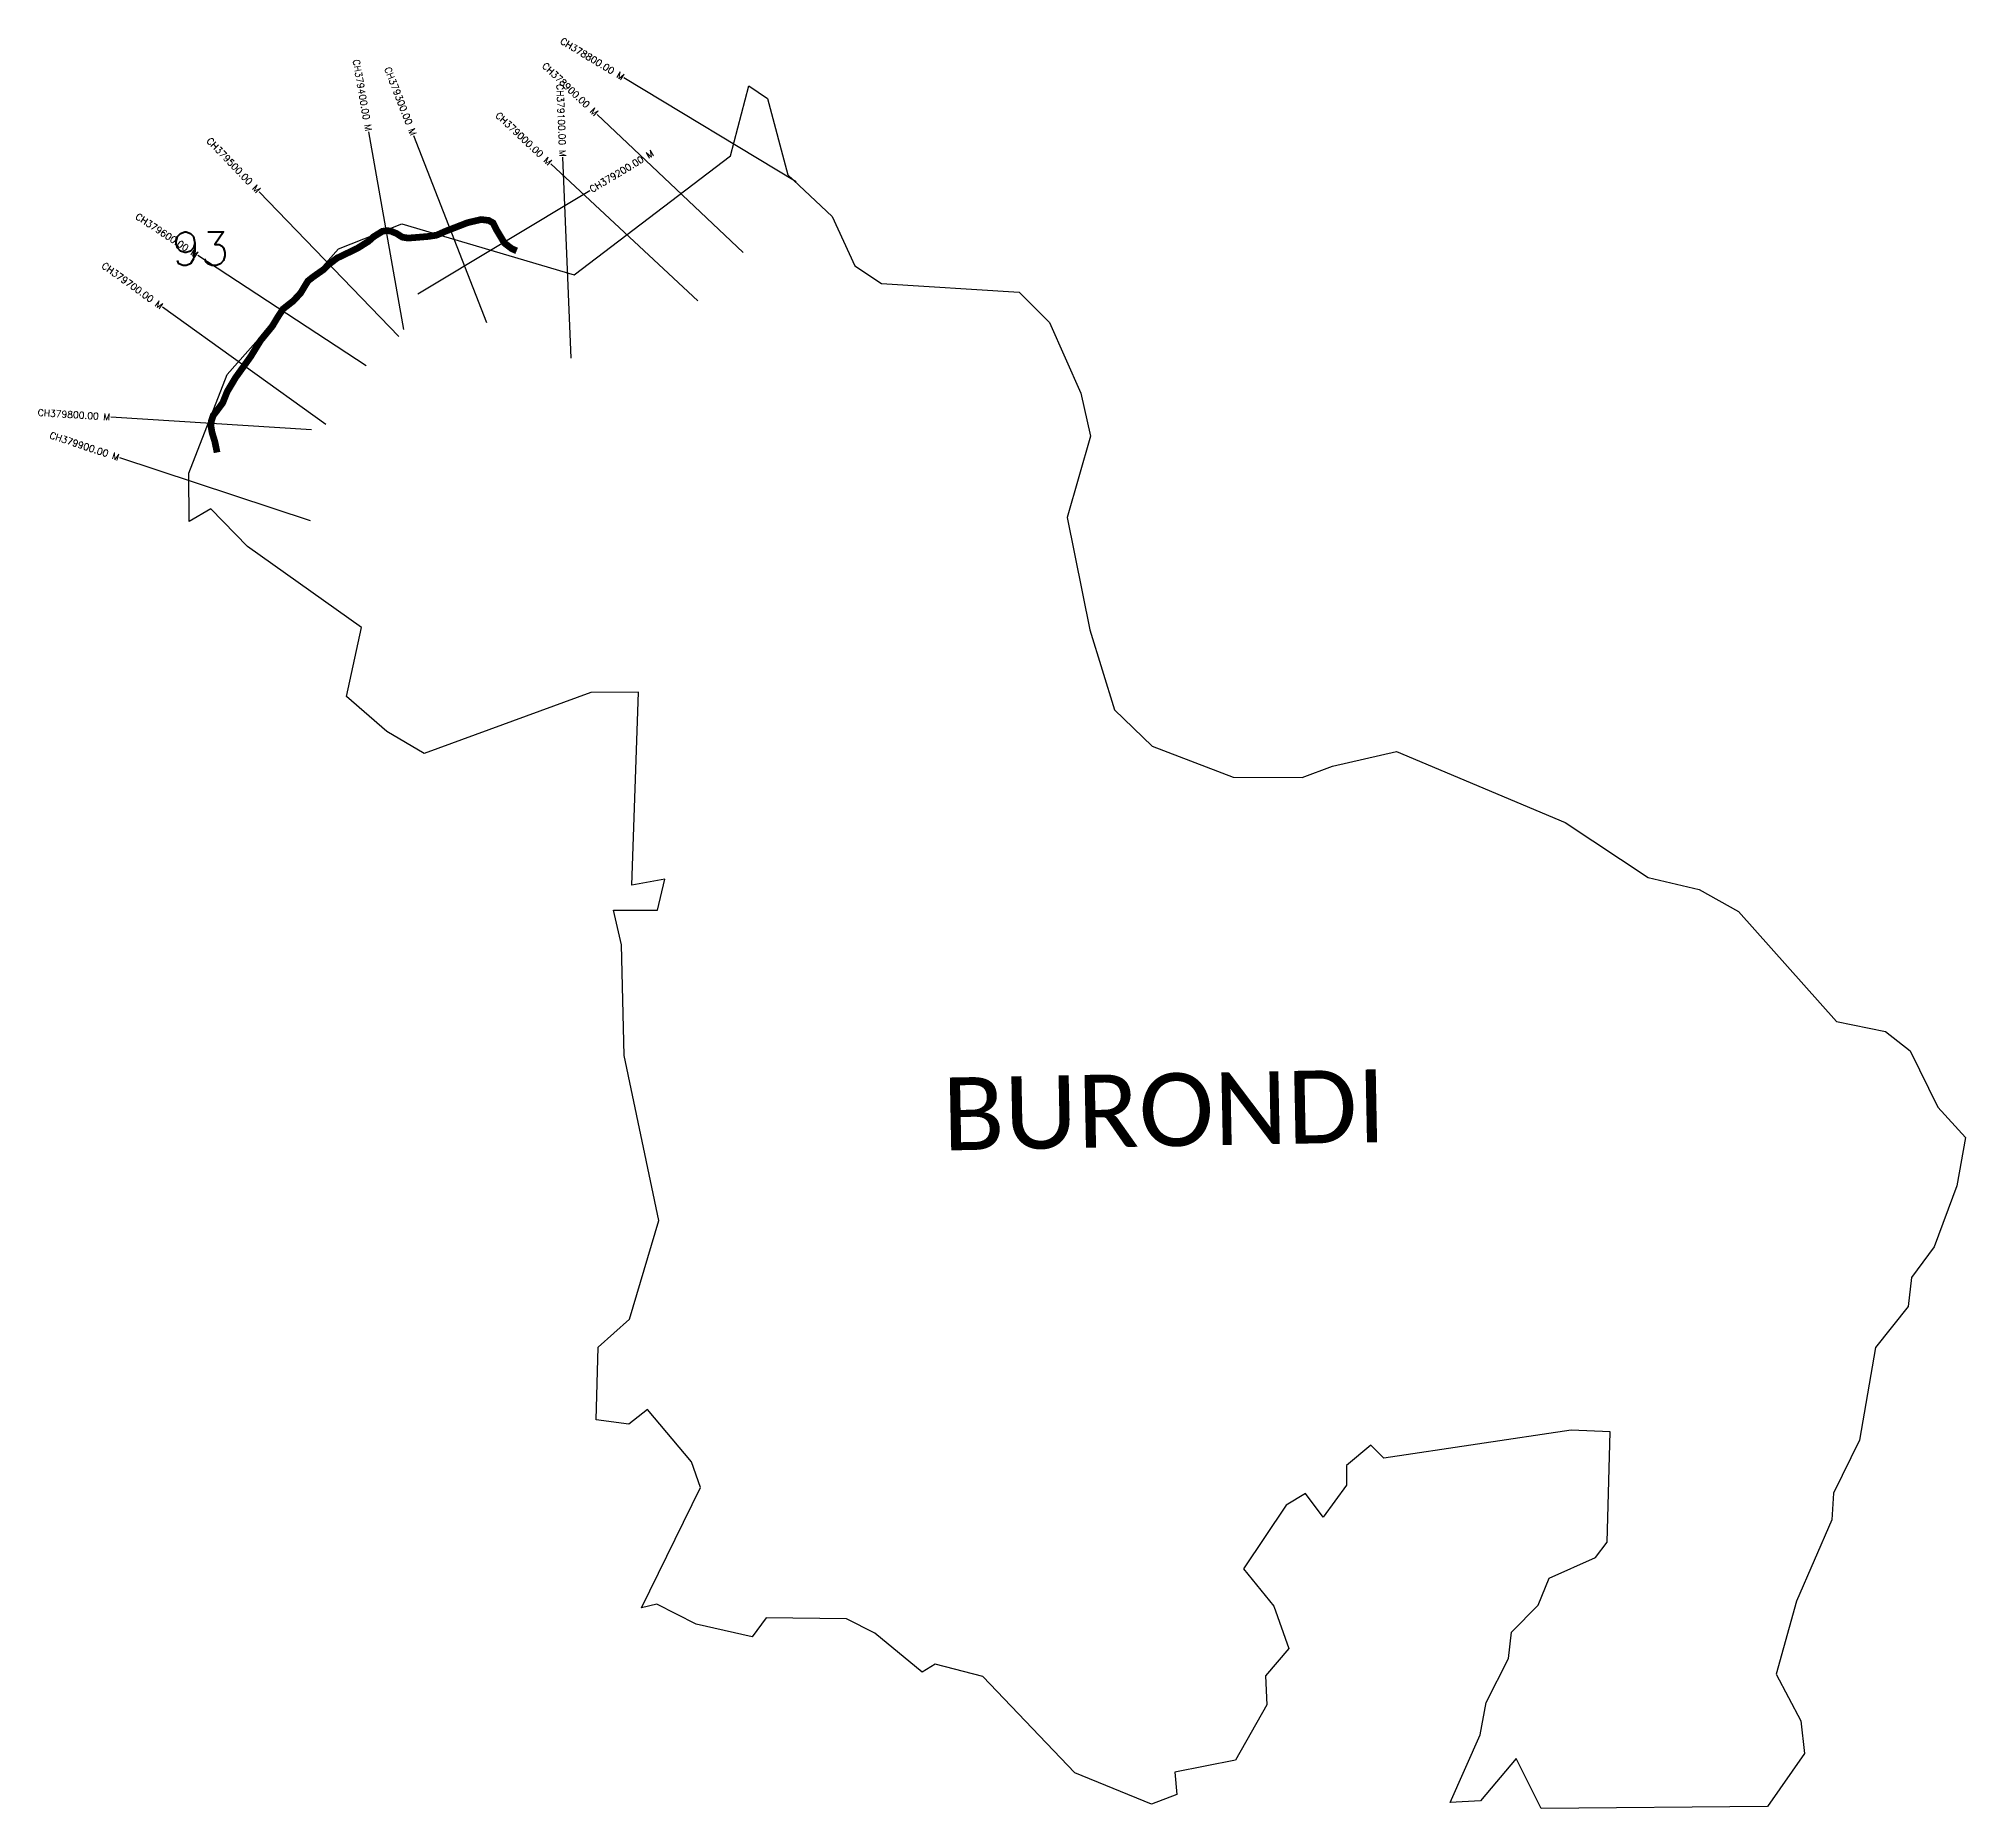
# Model space of a CAD drawing. Header units: metres. Extents: x 301175 to 304052, y 1956301 to 1958943.
import ezdxf
from ezdxf.enums import TextEntityAlignment as Align

# ---------------------------------------------------------------- set-up
doc = ezdxf.new("R2010")
doc.units = ezdxf.units.M
doc.header["$MEASUREMENT"] = 0
for name, color, linetype in [('CS', 134, 'Continuous'), ('CSMark', 6, 'Continuous'), ('UNPROTECTED', 10, 'Continuous'), ('VILLAGE NAME', 250, 'Continuous')]:
    doc.layers.add(name, color=color, linetype=linetype)
doc.styles.get("Standard").update_dxf_attribs({"font": 'simplex.shx'})

msp = doc.modelspace()

# ---------------------------------------------------------------- linework, layer by layer
at = {"color": 6, "flags": 128}
for points in [[(302684.2, 1958519.6), (302731.2, 1958414.1), (302745.5, 1958349.7), (302710.6, 1958228.6), (302744.6, 1958060.7), (302781.3, 1957941.5), (302837.7, 1957886.8), (302958.6, 1957841), (303061.3, 1957840.5), (303106.6, 1957857.2), (303202.3, 1957879.3), (303453.8, 1957773), (303577.7, 1957691.1), (303654, 1957673), (303712.7, 1957640.2), (303859.1, 1957476.1), (303932.2, 1957461.1), (303968.9, 1957432.2), (304010.3, 1957348.1), (304051.5, 1957303), (304038.7, 1957230.8), (304004.7, 1957139.8), (303970.8, 1957094.1), (303966.1, 1957050.7), (303917.3, 1956989.7), (303893.3, 1956850.9), (303854.3, 1956772.2), (303851.9, 1956732.1), (303799.5, 1956610.9), (303768.8, 1956502.1), (303806, 1956432), (303811.2, 1956383.4), (303756, 1956304.4), (303418, 1956301.4), (303380.6, 1956376.1), (303327.7, 1956312.6), (303282.5, 1956310.2), (303327.2, 1956411.4), (303336, 1956459.6), (303369.2, 1956525.5), (303373.7, 1956564.5), (303413.5, 1956604.9), (303430.2, 1956645.3), (303499.5, 1956675.8), (303516.9, 1956698.8), (303521.4, 1956863.7), (303463.1, 1956866.2), (303183.5, 1956824.2), (303163.7, 1956843.8), (303127.6, 1956813.2), (303127.7, 1956784), (303092.7, 1956736.4), (303066.4, 1956771.4), (303037.3, 1956754.2), (302973.6, 1956659.3), (303018.9, 1956603.5), (303041.4, 1956540.2), (303006.5, 1956499.4), (303008.6, 1956456.1), (302961.9, 1956373.3), (302871.1, 1956355.8), (302874.2, 1956322.1), (302836.6, 1956307.8), (302722.1, 1956354.4), (302584.8, 1956498.5), (302513.7, 1956517), (302494, 1956505), (302423.3, 1956563.1), (302381.1, 1956584.7), (302261.2, 1956585.9), (302240.2, 1956557.5), (302156.6, 1956576.4), (302098.1, 1956606.4), (302075.1, 1956600.7), (302163, 1956780.4), (302149.6, 1956818.9), (302084.1, 1956897), (302056.4, 1956874.8), (302007.4, 1956881.7), (302010.7, 1956990.2), (302057.1, 1957032), (302100.8, 1957178.8), (302049.3, 1957425.1), (302045.5, 1957590.3), (302033.5, 1957642.1), (302099, 1957642.3), (302110, 1957688.3), (302060.8, 1957679.8), (302070.6, 1957967.4), (301999.6, 1957967), (301750.8, 1957876), (301694.9, 1957908.8), (301634.8, 1957961.2), (301657.2, 1958064), (301486.8, 1958184.9), (301432.1, 1958241.5), (301400, 1958222.2), (301399.3, 1958294.6), (301456.5, 1958441.7), (301623, 1958629.2), (301717.6, 1958666.6), (301974.5, 1958590.5), (302207.8, 1958768.3), (302235.2, 1958872.5), (302263, 1958853.6), (302293.6, 1958739.7), (302360, 1958677.5), (302393.8, 1958604.1), (302433.5, 1958577.4), (302638.8, 1958564.7)], [(302638.8, 1958564.7), (302684.2, 1958519.6)]]:
    msp.add_lwpolyline(points, dxfattribs=at)
at = {"layer": 'CS'}
for p, q in [((302305.8, 1958729.3), (302049, 1958884.4)), ((302226.9, 1958623.8), (302008.8, 1958829.8)), ((301720.6, 1958508.9), (301668.1, 1958804.2)), ((301844.4, 1958518.7), (301735.5, 1958798.2)), ((301970.2, 1958466.2), (301957.8, 1958766)), ((302159, 1958551.6), (301939.7, 1958756.3)), ((301712.9, 1958498.5), (301504.6, 1958714.4)), ((301741.2, 1958562), (301998.2, 1958716.7)), ((301663.9, 1958454.8), (301413, 1958619.2)), ((301603.7, 1958367.3), (301360, 1958542.2)), ((301582.5, 1958359.4), (301283.1, 1958378.3)), ((301581.1, 1958223.6), (301296.2, 1958317.5))]:
    msp.add_line(p, q, dxfattribs=at)
at = {"layer": 'UNPROTECTED', "const_width": 10, "flags": 128}
msp.add_lwpolyline([(301888.8, 1958626.4), (301881.6, 1958629.5), (301870.5, 1958638), (301859.3, 1958656.7), (301853.4, 1958668.2), (301847, 1958671.8), (301835.7, 1958673.1), (301815.5, 1958668.4), (301782.8, 1958655.7), (301769.4, 1958649.8), (301757.3, 1958647.9), (301726.9, 1958645.4), (301718, 1958646.8), (301709.8, 1958652.1), (301700.7, 1958655.9), (301694.6, 1958656.6), (301688.3, 1958655.5), (301675.6, 1958647.7), (301667.5, 1958640.5), (301650.9, 1958630.1), (301620.8, 1958615.6), (301608.9, 1958606.6), (301600.2, 1958598.2), (301584.8, 1958587.4), (301577.2, 1958581.4), (301572.1, 1958573), (301566.3, 1958563.4), (301555.7, 1958551.9), (301540.1, 1958539.6), (301531.9, 1958527.1), (301524.1, 1958514), (301506.7, 1958492.8), (301491.7, 1958468.5), (301484, 1958457.7), (301469.3, 1958437.3), (301456.9, 1958416.6), (301449.9, 1958399.3), (301440.7, 1958386.9), (301435.9, 1958380.8), (301433, 1958372.2), (301432.5, 1958364.4), (301434, 1958355.4), (301438.2, 1958341.8), (301441.6, 1958325.4)], dxfattribs=at)

# ---------------------------------------------------------------- texts
at = {"insert": (301374, 1958654.7), "char_height": 50, "attachment_point": 1}
msp.add_mtext_dynamic_manual_height_columns('93', width=70.183, gutter_width=1, heights=[0], dxfattribs=at)
at = {"layer": 'CSMark'}
for s, rotation, p in [('CH378800.00 M', 328.873, (302048.1, 1958884.9)), ('CH379400.00 M', 280.0709, (301668, 1958805.2)), ('CH378900.00 M', 316.6346, (302008.1, 1958830.5)), ('CH379300.00 M', 291.2785, (301735.1, 1958799.2)), ('CH379100.00 M', 272.3718, (301957.8, 1958767)), ('CH379000.00 M', 316.9837, (301938.9, 1958756.9)), ('CH379500.00 M', 313.9769, (301503.9, 1958715.1)), ('CH379600.00 M', 326.7702, (301412.1, 1958619.8)), ('CH379700.00 M', 324.3246, (301359.2, 1958542.8)), ('CH379800.00 M', 356.3858, (301282.1, 1958378.3)), ('CH379900.00 M', 341.7574, (301295.2, 1958317.8))]:
    msp.add_text(s, height=10, rotation=rotation, dxfattribs=at).set_placement(p, align=Align.MIDDLE_RIGHT)
msp.add_text('CH379200.00 M', height=10, rotation=31.0451, dxfattribs=at).set_placement((301999, 1958717.3), align=Align.MIDDLE_LEFT)
at = {"layer": 'VILLAGE NAME', "insert": (302523.5, 1957392.2), "char_height": 108.748, "attachment_point": 1, "rotation": 1.1028}
msp.add_mtext_dynamic_manual_height_columns('{\\fCalibri|b0|i0|c0|p34;BURONDI}', width=1571.314, gutter_width=543.7, heights=[0], dxfattribs=at)

doc.saveas('drawing.dxf')
